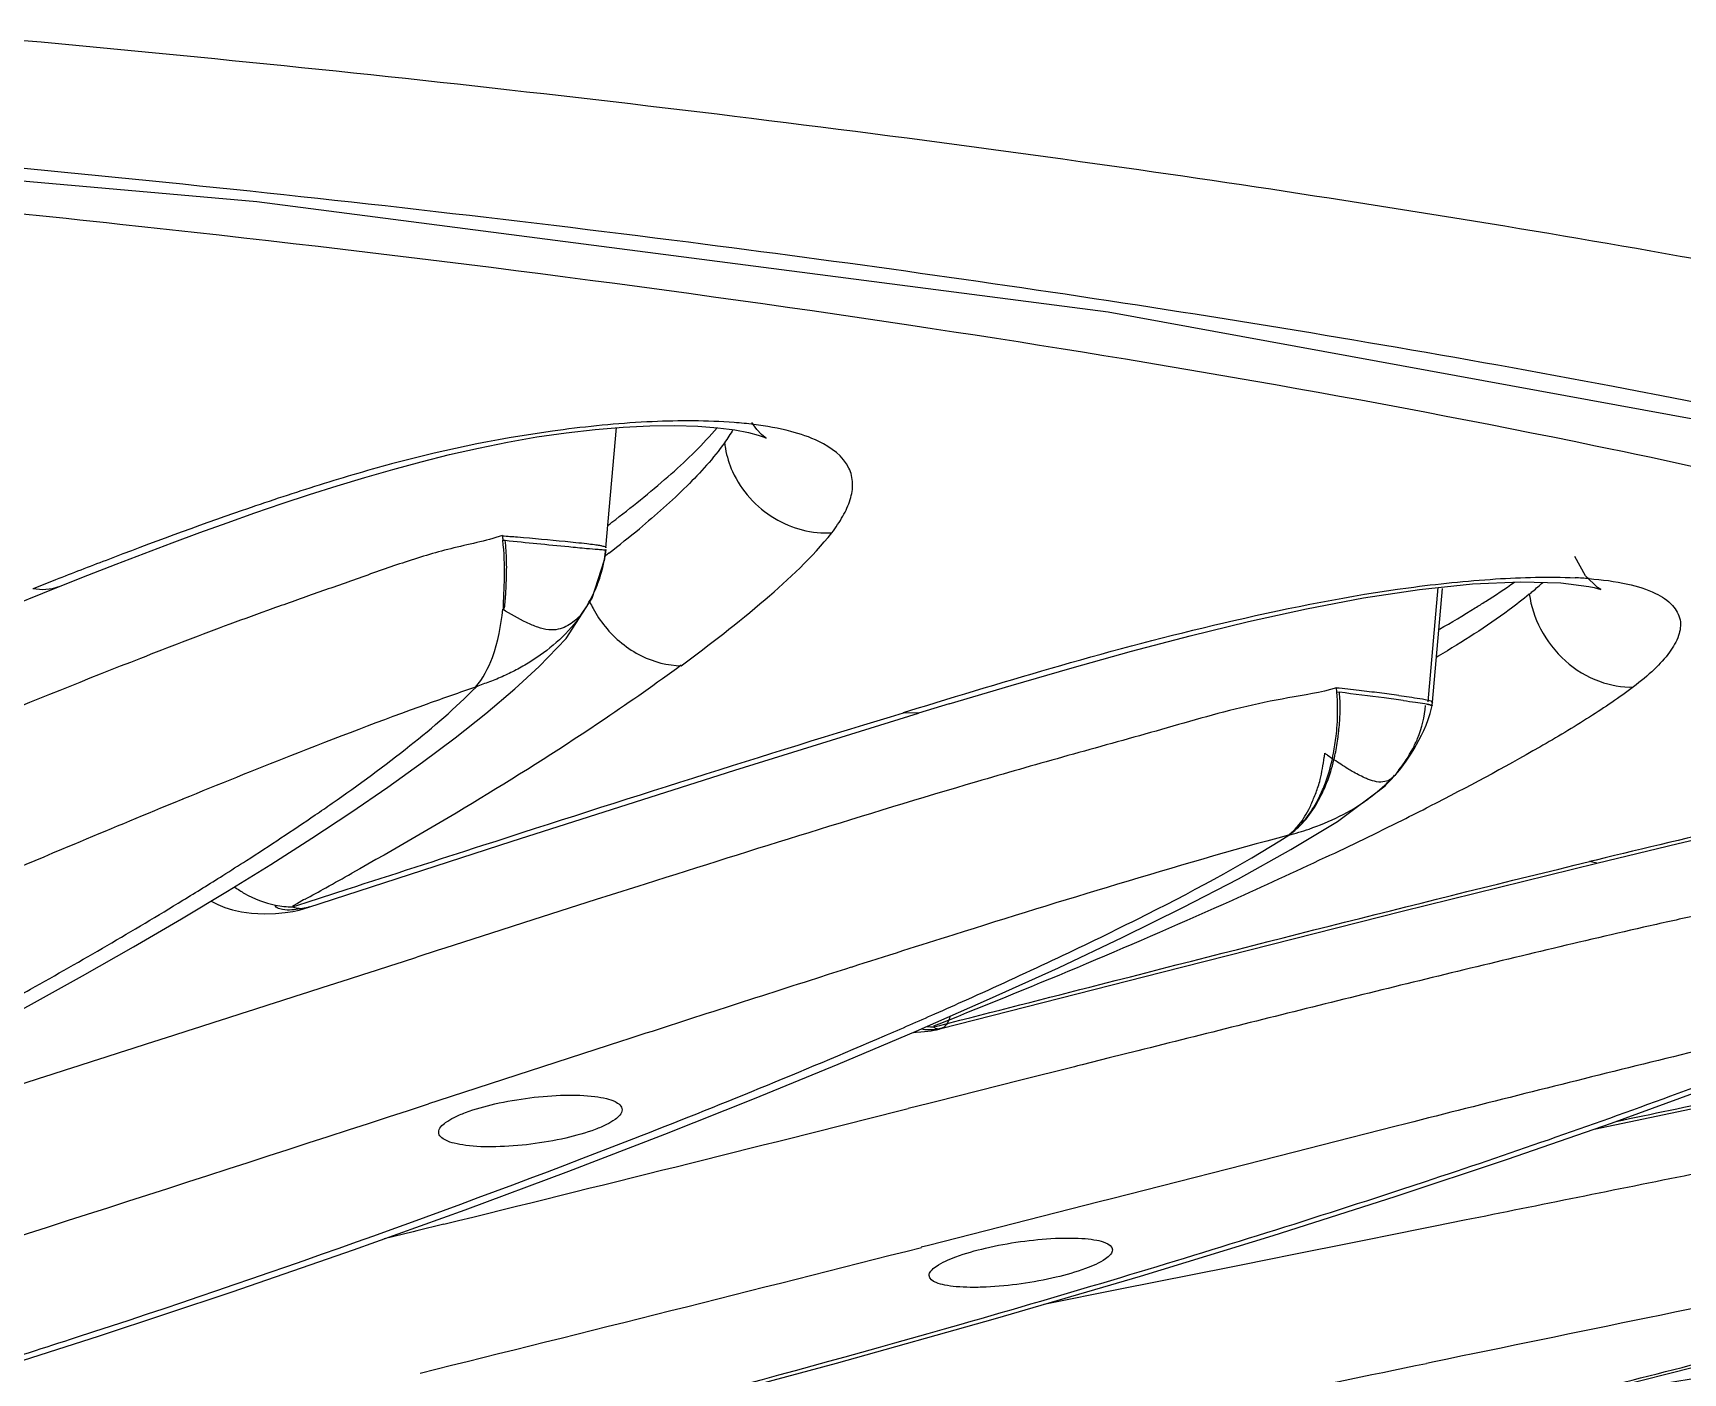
# Model space of a CAD drawing. Header units: millimetres. Extents: x 601 to 1195, y -13 to 407.
# Drawn here: x 772.009 to 776.058, y 299.226 to 302.515 of the extents above; entities that cross this region are included whole.
import ezdxf

# ---------------------------------------------------------------- set-up
doc = ezdxf.new("R2010")
doc.units = ezdxf.units.MM
doc.header["$LTSCALE"] = 0.1

msp = doc.modelspace()

# ---------------------------------------------------------------- linework, layer by layer
for p, q in [((773.4151, 301.2516), (773.4413, 301.5467)), ((773.162, 301.2708), (773.1681, 301.2701)), ((773.4144, 301.2476), (773.4107, 301.2197)), ((773.4142, 301.247), (773.4145, 301.2472)), ((773.4145, 301.2472), (773.4148, 301.2479)), ((773.3816, 301.128), (773.4107, 301.2197)), ((773.41, 301.2175), (773.4112, 301.2232)), ((773.4224, 301.2389), (773.4138, 301.2323)), ((772.0645, 301.173), (772.0092, 301.1513)), ((771.6695, 300.9933), (772.0716, 301.1559)), ((773.3173, 301.029), (773.3816, 301.128)), ((775.4561, 301.1543), (775.4319, 300.8738)), ((775.4436, 300.8727), (775.4683, 301.1518)), ((773.2509, 300.9608), (773.3173, 301.029)), ((773.1916, 300.9058), (773.2509, 300.9608)), ((775.4576, 300.9858), (775.4537, 300.9835)), ((773.1207, 300.8451), (773.1916, 300.9058)), ((775.2085, 300.898), (775.2076, 300.9077)), ((775.2085, 300.898), (775.2151, 300.8971)), ((773.7317, 300.7063), (774.1824, 300.8458)), ((774.1452, 300.8478), (774.1786, 300.8579)), ((774.1823, 300.8458), (774.1453, 300.847)), ((774.257, 300.8684), (774.1823, 300.8458)), ((775.3856, 300.7378), (775.392, 300.7479)), ((775.34, 300.6811), (775.3513, 300.6929)), ((775.3609, 300.7065), (775.3513, 300.6929)), ((775.2099, 300.5797), (775.3272, 300.6673)), ((775.3077, 300.6525), (775.3262, 300.6688)), ((772.3531, 300.6251), (772.3223, 300.6124)), ((772.3764, 300.6346), (772.3531, 300.6251)), ((772.6932, 300.539), (772.7891, 300.6022)), ((775.0959, 300.5112), (775.2099, 300.5797)), ((772.5924, 300.4746), (772.6932, 300.539)), ((772.4861, 300.4087), (772.5924, 300.4746)), ((775.3692, 300.3598), (775.8469, 300.4777)), ((775.845, 300.4855), (775.8287, 300.4816)), ((775.8469, 300.4777), (775.8287, 300.4816)), ((772.3739, 300.3413), (772.4861, 300.4087)), ((772.6823, 300.3822), (772.7145, 300.3926)), ((772.7145, 300.3926), (772.7804, 300.414)), ((773.4279, 300.3999), (773.3914, 300.3883)), ((773.496, 300.4216), (773.4279, 300.3999)), ((773.5117, 300.4265), (773.496, 300.4216)), ((772.6582, 300.3791), (772.6461, 300.3726)), ((772.6463, 300.3705), (772.6618, 300.3755)), ((772.6733, 300.3875), (772.6582, 300.3791)), ((772.6618, 300.3755), (772.6823, 300.3822)), ((772.6833, 300.3691), (772.6654, 300.366)), ((772.6766, 300.3893), (772.6733, 300.3875)), ((772.6752, 300.3662), (772.6856, 300.3699)), ((772.6869, 300.3704), (772.6833, 300.3691)), ((773.3914, 300.3883), (773.2131, 300.3313)), ((773.1574, 300.3134), (773.0194, 300.2691)), ((773.2131, 300.3313), (773.1574, 300.3134)), ((773.0037, 300.2641), (772.9512, 300.2472)), ((773.0194, 300.2691), (773.0037, 300.2641)), ((773.937, 300.1966), (773.9314, 300.1948)), ((773.9603, 300.2041), (773.937, 300.1966)), ((774.0029, 300.2177), (773.9603, 300.2041)), ((774.0166, 300.2221), (774.0029, 300.2177)), ((774.1767, 300.0656), (774.3564, 300.1445)), ((774.2322, 300.0829), (774.2191, 300.0777)), ((774.2195, 300.0759), (774.2345, 300.0797)), ((774.2363, 300.0716), (774.2299, 300.0707)), ((774.2324, 300.0704), (774.2372, 300.0717)), ((774.2351, 300.0714), (774.2335, 300.0714)), ((774.2372, 300.0717), (774.2375, 300.0718)), ((773.4536, 300.0408), (773.0024, 299.8942)), ((773.9849, 299.9841), (774.1767, 300.0656)), ((774.6503, 299.9996), (774.5833, 299.9827)), ((774.7203, 300.0172), (774.6503, 299.9996)), ((774.5651, 299.9782), (774.4296, 299.944)), ((774.5722, 299.98), (774.5651, 299.9782)), ((774.5833, 299.9827), (774.5722, 299.98)), ((774.4296, 299.944), (774.2269, 299.893)), ((773.0024, 299.8942), (772.9797, 299.8868)), ((774.2076, 299.8881), (774.1564, 299.8753)), ((774.2269, 299.893), (774.2076, 299.8881)), ((775.3508, 299.8313), (775.1722, 299.7858)), ((775.3778, 299.8382), (775.3508, 299.8313)), ((775.3975, 299.8432), (775.3778, 299.8382)), ((775.1722, 299.7858), (775.105, 299.7687)), ((775.105, 299.7687), (774.6559, 299.654)), ((775.3932, 299.6857), (775.4263, 299.6967)), ((774.6258, 299.6463), (774.2067, 299.5394)), ((774.6559, 299.654), (774.6258, 299.6463)), ((775.0527, 299.5643), (775.3519, 299.6598)), ((773.0174, 299.5916), (772.9506, 299.5752)), ((775.4502, 299.5868), (775.3159, 299.5597)), ((775.522, 299.6012), (775.4502, 299.5868)), ((772.9423, 299.5732), (772.8709, 299.5556)), ((772.9506, 299.5752), (772.9423, 299.5732)), ((774.727, 299.4645), (775.0527, 299.5643)), ((775.2269, 299.5418), (775.1238, 299.521)), ((775.308, 299.5581), (775.2269, 299.5418)), ((775.3159, 299.5597), (775.308, 299.5581)), ((774.2067, 299.5394), (774.189, 299.5349)), ((775.1238, 299.521), (775.0178, 299.4998)), ((774.3713, 299.36), (774.727, 299.4645)), ((774.9455, 299.4853), (774.677, 299.4318)), ((774.9982, 299.4959), (774.9455, 299.4853)), ((775.0178, 299.4998), (774.9982, 299.4959)), ((774.677, 299.4318), (774.49, 299.3948)), ((771.8152, 299.2039), (772.1725, 299.3174)), ((775.4477, 299.254), (775.4289, 299.2501))]:
    msp.add_line(p, q)
for points in [[(758.2401, 302.2278), (760.5613, 302.3807), (762.9754, 302.4614), (765.4342, 302.477), (767.8921, 302.4269), (770.2831, 302.3018), (772.5583, 302.1014), (774.6471, 301.8305)], [(774.6471, 301.8305), (776.4896, 301.494), (778.0149, 301.1028), (779.1228, 300.6901)], [(772.0715, 301.1559), (772.1437, 301.1843), (772.2134, 301.2115), (772.2823, 301.238), (772.3505, 301.2638), (772.4184, 301.289), (772.4859, 301.3134), (772.5533, 301.3372), (772.6206, 301.3601), (772.688, 301.3823), (772.7557, 301.4038), (772.8235, 301.4245), (772.892, 301.4443), (772.9613, 301.463), (773.0313, 301.4806), (773.1021, 301.4967), (773.1736, 301.5112), (773.2457, 301.5238), (773.3177, 301.5343), (773.3886, 301.5424), (773.4574, 301.548), (773.5231, 301.5511), (773.5845, 301.5517), (773.6405, 301.55), (773.6899, 301.5463), (773.7317, 301.5409), (773.7649, 301.5345), (773.7888, 301.5282)], [(773.8053, 301.5222), (773.8081, 301.5209), (773.8055, 301.5226), (773.7971, 301.5295), (773.7852, 301.5424), (773.7733, 301.5594)], [(773.7888, 301.5282), (773.8031, 301.5232), (773.8053, 301.5222)], [(773.4112, 301.2232), (773.4123, 301.2293), (773.4133, 301.2359), (773.4143, 301.2429), (773.4147, 301.2471)], [(773.4006, 301.1825), (773.4018, 301.1863), (773.4032, 301.1908), (773.4046, 301.1957), (773.406, 301.2009), (773.4074, 301.2062), (773.4087, 301.2116), (773.41, 301.2173), (773.41, 301.2175)], [(775.8404, 301.1543), (775.8567, 301.1495), (775.8484, 301.1546), (775.8192, 301.1829), (775.7926, 301.2302)], [(775.4114, 301.1497), (775.5419, 301.163), (775.66, 301.1682), (775.7581, 301.1656), (775.8273, 301.1571), (775.8404, 301.1543)], [(774.257, 300.8684), (774.4097, 300.9141), (774.5588, 300.9574), (774.7051, 300.998), (774.8491, 301.0358), (774.9918, 301.0707), (775.1338, 301.1021), (775.2742, 301.1289), (775.4114, 301.1497)], [(772.7891, 300.6022), (772.8798, 300.6642), (772.9653, 300.7253), (773.0454, 300.7854), (773.1207, 300.8451)], [(775.4276, 300.8163), (775.433, 300.8301), (775.4378, 300.845), (775.4417, 300.8611), (775.4425, 300.8651)], [(775.4424, 300.8649), (775.4428, 300.867), (775.4433, 300.8702), (775.4436, 300.8728)], [(775.392, 300.7479), (775.3982, 300.7583), (775.4042, 300.769), (775.4102, 300.78), (775.4161, 300.7915), (775.4219, 300.8035), (775.4276, 300.8163)], [(775.3655, 300.7097), (775.3724, 300.7187), (775.3791, 300.7281), (775.3856, 300.7378)], [(772.6834, 300.3691), (773.1852, 300.5317), (773.7317, 300.7063)], [(775.3077, 300.6525), (775.3132, 300.657), (775.3197, 300.6626), (775.3286, 300.6704), (775.34, 300.6811)], [(775.3513, 300.6929), (775.3585, 300.7011), (775.3655, 300.7097)], [(775.8469, 300.4777), (776.0464, 300.5257), (776.1864, 300.5585), (776.3229, 300.5895), (776.4562, 300.6183), (776.5862, 300.6449), (776.7131, 300.6689), (776.8366, 300.69), (776.9552, 300.7074)], [(774.3564, 300.1445), (774.5253, 300.2212), (774.6835, 300.2959), (774.8307, 300.3686), (774.967, 300.4395), (775.0959, 300.5112)], [(772.4463, 300.3848), (772.4478, 300.3839), (772.463, 300.376), (772.48, 300.369), (772.499, 300.3631)], [(772.499, 300.3631), (772.5204, 300.3584), (772.5457, 300.355), (772.576, 300.3535)], [(772.576, 300.3535), (772.6041, 300.3543), (772.6283, 300.3566), (772.647, 300.3595), (772.6622, 300.3627), (772.6752, 300.3662)], [(774.2367, 300.0716), (774.7789, 300.2101), (775.3692, 300.3598)], [(771.8579, 300.0527), (771.9979, 300.1279), (772.1302, 300.201), (772.2554, 300.2721), (772.3739, 300.3413)], [(775.84, 299.8252), (776.3515, 299.9324), (776.8354, 300.033), (777.2888, 300.1254), (777.7165, 300.2082), (778.046, 300.2636)], [(774.1694, 300.0624), (774.1767, 300.0628), (774.1874, 300.0635), (774.1967, 300.0644), (774.2053, 300.0654), (774.2131, 300.0665), (774.2202, 300.0677), (774.2266, 300.069), (774.2324, 300.0704)], [(774.2375, 300.0718), (774.2373, 300.0718), (774.2363, 300.0716)], [(775.3519, 299.6598), (775.6276, 299.7516), (775.8824, 299.8399), (776.1176, 299.9254), (776.3341, 300.0084), (776.5377, 300.0923)], [(773.3236, 299.7217), (773.5597, 299.8125), (773.7796, 299.8998), (773.9849, 299.9841)], [(772.1725, 299.3174), (772.4976, 299.4255), (772.7954, 299.5286), (773.0697, 299.6272), (773.3236, 299.7217)], [(775.2799, 299.0438), (775.7702, 299.1611), (776.2095, 299.2725), (776.6057, 299.3788), (776.9645, 299.4806), (777.2895, 299.5792)], [(772.5185, 298.8814), (773.0649, 299.0116), (773.5481, 299.1342), (773.9806, 299.2502), (774.3713, 299.36)]]:
    msp.add_lwpolyline(points)
for centre, radius, start, end in [((773.6522, 300.5511), 1.0111, 82.8518, 85.6049), ((773.9315, 301.535), 0.2267, 186.3976, 189.9699), ((773.9437, 301.5373), 0.2392, 190.0151, 204.3158), ((771.2498, 304.1582), 3.5833, 307.2866, 307.662), ((771.65, 303.5332), 2.8992, 307.6873, 309.5807), ((775.4942, 301.5183), 2.3453, 185.7948, 186.0591), ((777.1453, 340.2451), 39.1774, 264.17337, 264.40198), ((779.6153, 281.8735), 20.724, 111.00066, 111.3675), ((773.1014, 301.2768), 0.3145, 342.3222, 346.4546), ((773.1115, 301.2743), 0.3041, 346.4642, 349.657), ((773.0873, 301.2814), 0.3294, 336.3944, 342.3067), ((775.7416, 300.0845), 1.095, 85.4985, 87.2945), ((773.06, 301.2942), 0.3596, 323.641, 331.659), ((773.0697, 301.289), 0.3485, 331.6561, 336.4006), ((773.8655, 303.8219), 3.1964, 299.9339, 301.7657), ((773.361, 284.1079), 16.9009, 83.53787, 83.72746), ((772.6737, 280.5053), 20.5496, 82.5879, 82.89599), ((774.4992, 294.204), 6.7409, 83.06236, 83.49292), ((774.8247, 296.8535), 4.0714, 82.4352, 83.1051), ((774.1174, 291.6345), 9.3272, 82.27132, 82.5629), ((775.103, 300.9118), 0.3297, 321.4726, 332.288), ((780.3482, 281.1972), 21.0087, 111.52133, 112.29991), ((773.7107, 300.9799), 1.4869, 350.6163, 351.0017), ((776.0106, 301.9024), 1.423, 234.2556, 234.5616), ((775.8597, 301.6896), 1.1621, 234.5414, 235.5113), ((775.0744, 300.9364), 0.3674, 313.2541, 318.6841), ((775.0208, 300.9975), 0.4487, 306.025, 307.075), ((775.0298, 300.9858), 0.4339, 307.0634, 309.8225), ((769.6839, 305.0064), 5.344, 304.3826, 304.9213), ((771.5044, 308.3508), 8.6758, 296.45472, 296.95411), ((770.7809, 309.8089), 10.3036, 295.2713, 296.44451), ((767.7454, 307.956), 8.8739, 301.83346, 302.20645), ((766.2708, 312.0854), 13.3354, 298.96052, 299.27204), ((767.5668, 308.2436), 9.2124, 301.47637, 301.83353), ((765.7693, 312.9912), 14.3708, 298.72786, 298.96132), ((791.7993, 244.5889), 58.4061, 107.466621, 107.725979), ((611.3786, 802.0454), 527.1689, 287.726767, 287.847889), ((815.7636, 169.6167), 137.1152, 107.763465, 107.973253), ((768.182, 313.7822), 14.9489, 293.83206, 294.15812), ((767.8573, 314.5183), 15.7535, 293.33977, 293.83057), ((774.226, 300.2491), 0.1733, 262.5573, 267.7951), ((766.4516, 317.8396), 19.3599, 291.29736, 293.26512), ((697.3425, 532.1969), 244.3132, 287.646475, 288.034583), ((716.7928, 527.7943), 235.0269, 283.840873, 284.12702), ((764.1937, 323.6886), 25.6296, 288.00439, 291.25118), ((766.7535, 325.9345), 27.6341, 286.66503, 288.21881), ((728.5629, 478.8262), 185.0058, 283.884988, 284.277589), ((765.1829, 331.1667), 33.097, 285.96553, 286.67217), ((764.5928, 333.2728), 35.2841, 283.75445, 285.94624), ((763.7023, 325.177), 27.1969, 287.51117, 288.01986), ((767.1604, 333.9585), 35.8396, 283.42893, 284.50536), ((733.339, 504.435), 209.4574, 281.47193, 281.592368)]:
    msp.add_arc(centre, radius, start, end)
for points, knots in [([(781.4216, 300.4848), (781.3615, 300.6171), (781.211, 300.8058), (780.9535, 301.0223), (780.5912, 301.2688), (780.0071, 301.5604), (779.1555, 301.8821), (778.1145, 302.1861), (776.3713, 302.5885), (774.3864, 302.9018), (772.1903, 303.1464), (770.338, 303.3015), (768.3831, 303.411), (766.3589, 303.471), (764.3034, 303.4837), (761.6125, 303.4382), (759.6125, 303.3303), (758.3023, 303.222)], [0, 0, 0, 0, 0.018393, 0.029661, 0.042617, 0.073719, 0.112006, 0.15771, 0.210843, 0.338317, 0.411693, 0.490465, 0.573513, 0.659442, 0.7467, 0.833621, 1, 1, 1, 1]), ([(780.284, 298.7453), (780.4267, 298.8231), (780.6765, 298.9769), (780.9755, 299.2391), (781.129, 299.4798), (781.1736, 299.67), (781.1723, 299.858), (781.0762, 300.1043), (780.8882, 300.3164), (780.6869, 300.4831), (780.4174, 300.667), (779.9955, 300.8891), (779.3894, 301.1375), (778.6603, 301.3778), (777.809, 301.6071), (776.441, 301.9118), (774.4459, 302.2404), (772.7676, 302.4262), (771.8589, 302.508)], [0, 0, 0, 0, 0.04264, 0.076686, 0.103723, 0.115743, 0.127516, 0.152575, 0.18297, 0.200975, 0.221126, 0.268465, 0.325749, 0.392874, 0.469781, 0.557028, 0.76059, 1, 1, 1, 1]), ([(767.7208, 302.3543), (768.116, 302.3408), (768.8954, 302.3072), (770.0443, 302.2402), (771.1501, 302.1553), (772.52, 302.0206), (774.0824, 301.8242), (775.2863, 301.6173), (775.8432, 301.5024)], [0, 0, 0, 0, 0.1451, 0.286256, 0.42227, 0.552039, 0.791322, 1, 1, 1, 1]), ([(770.967, 302.2722), (771.8523, 302.2024), (773.4983, 302.0392), (775.1342, 301.7903), (775.8864, 301.6485)], [0, 0, 0, 0, 0.537057, 1, 1, 1, 1]), ([(775.8864, 301.6485), (776.5186, 301.5294), (777.4074, 301.3355), (778.494, 301.0067), (778.9546, 300.8333), (779.1628, 300.7436)], [0, 0, 0, 0, 0.566894, 0.800227, 1, 1, 1, 1]), ([(773.7296, 301.5592), (773.6629, 301.5644), (773.5224, 301.5642), (773.2401, 301.5376), (772.9628, 301.4816), (772.7027, 301.4039), (772.4687, 301.3262), (772.2989, 301.2634), (772.1883, 301.2209)], [0, 0, 0, 0, 0.126409, 0.264318, 0.53465, 0.658487, 0.776371, 1, 1, 1, 1]), ([(773.4392, 301.3216), (773.4857, 301.3575), (773.5726, 301.428), (773.6537, 301.5057), (773.6877, 301.5465)], [0, 0, 0, 0, 0.525604, 1, 1, 1, 1]), ([(773.9695, 301.2885), (773.9793, 301.3017), (773.9968, 301.3276), (774.0158, 301.3681), (774.0231, 301.4092), (774.0092, 301.4689), (773.9458, 301.5135), (773.8632, 301.5407), (773.8084, 301.5505), (773.778, 301.5543)], [0, 0, 0, 0, 0.112671, 0.214301, 0.30586, 0.394655, 0.620909, 0.788994, 1, 1, 1, 1]), ([(773.7061, 301.5097), (773.6789, 301.4714), (773.6117, 301.3977), (773.5374, 301.332), (773.4973, 301.2987)], [0, 0, 0, 0, 0.474258, 1, 1, 1, 1]), ([(775.8432, 301.5024), (776.1977, 301.4293), (776.8544, 301.2796), (777.5024, 301.0945), (777.7984, 300.9973)], [0, 0, 0, 0, 0.537412, 1, 1, 1, 1]), ([(773.7257, 301.4388), (773.7468, 301.392), (773.8183, 301.3125), (773.9212, 301.2859), (773.9695, 301.2885)], [0, 0, 0, 0, 0.515005, 1, 1, 1, 1]), ([(773.5999, 300.9624), (773.6699, 301.0145), (773.8005, 301.1145), (773.9209, 301.2284), (773.9695, 301.2885)], [0, 0, 0, 0, 0.530317, 1, 1, 1, 1]), ([(773.1609, 301.2816), (773.1194, 301.2683), (773.0358, 301.2523), (772.9164, 301.2157), (772.8033, 301.1752), (772.6928, 301.1364), (772.5848, 301.0981), (772.4447, 301.0471), (772.2087, 300.9559), (771.881, 300.8242), (771.6231, 300.7159), (771.4964, 300.6623)], [0, 0, 0, 0, 0.073482, 0.143185, 0.210585, 0.276341, 0.340734, 0.404003, 0.527922, 0.767792, 1, 1, 1, 1]), ([(773.1609, 301.2815), (773.1733, 301.2804), (773.2247, 301.2761), (773.2762, 301.2717), (773.3152, 301.2678)], [0, 0, 0, 0, 0.240706, 1, 1, 1, 1]), ([(773.1638, 301.1007), (773.1634, 301.1267), (773.1681, 301.1833), (773.1653, 301.2402), (773.162, 301.2708)], [0, 0, 0, 0, 0.457482, 1, 1, 1, 1]), ([(773.1637, 301.0997), (773.164, 301.1025), (773.167, 301.1063), (773.167, 301.1124), (773.1677, 301.1186), (773.1683, 301.1265), (773.1693, 301.1394), (773.1702, 301.156), (773.1714, 301.1843), (773.1718, 301.2224), (773.1698, 301.2537), (773.1681, 301.2701)], [0, 0, 0, 0, 0.049537, 0.076754, 0.104152, 0.159527, 0.21574, 0.331079, 0.451345, 0.710905, 1, 1, 1, 1]), ([(773.3152, 301.2678), (773.3328, 301.266), (773.3567, 301.2635), (773.3848, 301.2602), (773.3979, 301.2582), (773.4064, 301.2564), (773.4112, 301.255), (773.4148, 301.2544), (773.4152, 301.2524), (773.4151, 301.2517)], [0, 0, 0, 0, 0.516184, 0.702295, 0.825229, 0.904022, 0.952026, 0.978101, 1, 1, 1, 1]), ([(773.3236, 301.2546), (773.3383, 301.2532), (773.3622, 301.2512), (773.3909, 301.2478), (773.406, 301.2479), (773.4126, 301.2462), (773.4142, 301.247)], [0, 0, 0, 0, 0.487333, 0.795837, 0.942189, 1, 1, 1, 1]), ([(774.1786, 300.8579), (774.304, 300.8959), (774.5612, 300.9747), (774.9622, 301.0789), (775.3109, 301.1484), (775.5915, 301.1773), (775.7284, 301.1814), (775.7933, 301.1783)], [0, 0, 0, 0, 0.237692, 0.488304, 0.751951, 0.882017, 1, 1, 1, 1]), ([(775.5483, 301.1043), (775.5567, 301.1095), (775.5892, 301.13), (775.6213, 301.1511), (775.6448, 301.1675)], [0, 0, 0, 0, 0.256669, 1, 1, 1, 1]), ([(775.6809, 301.138), (775.6838, 301.1404), (775.6951, 301.1498), (775.7061, 301.1594), (775.7141, 301.1669)], [0, 0, 0, 0, 0.256467, 1, 1, 1, 1]), ([(775.8276, 301.1761), (775.8594, 301.1736), (775.915, 301.1668), (775.9855, 301.1455), (776.0321, 301.1157), (776.0554, 301.076), (776.0488, 301.0326), (776.0244, 300.9918), (775.9861, 300.95), (775.9544, 300.924), (775.9368, 300.9106)], [0, 0, 0, 0, 0.205157, 0.359259, 0.469616, 0.554334, 0.637444, 0.736939, 0.857699, 1, 1, 1, 1]), ([(775.6809, 301.138), (775.6648, 301.1246), (775.5935, 301.0694), (775.517, 301.0211), (775.4576, 300.9858)], [0, 0, 0, 0, 0.232854, 1, 1, 1, 1]), ([(775.6809, 301.138), (775.685, 301.1084), (775.7052, 301.0472), (775.7651, 300.9704), (775.8468, 300.92), (775.9085, 300.9092), (775.9368, 300.9102)], [0, 0, 0, 0, 0.241314, 0.508794, 0.770767, 1, 1, 1, 1]), ([(773.3496, 301.081), (773.3331, 301.0585), (773.2955, 301.0179), (773.2405, 300.9778), (773.1949, 300.9516), (773.1603, 300.9352), (773.1265, 300.921), (773.1033, 300.9141), (773.0935, 300.9084)], [0, 0, 0, 0, 0.267594, 0.524746, 0.648433, 0.770686, 0.891273, 1, 1, 1, 1]), ([(773.0949, 300.9098), (773.1135, 300.9308), (773.1458, 300.9931), (773.1577, 301.0609), (773.1618, 301.101)], [0, 0, 0, 0, 0.410734, 1, 1, 1, 1]), ([(773.3483, 301.0821), (773.3392, 301.0726), (773.3232, 301.0599), (773.297, 301.0504), (773.273, 301.0496), (773.2469, 301.0565), (773.2088, 301.0727), (773.1807, 301.089), (773.1618, 301.101)], [0, 0, 0, 0, 0.190658, 0.287966, 0.399921, 0.53165, 0.675734, 1, 1, 1, 1]), ([(773.3756, 301.1185), (773.378, 301.1132), (773.3886, 301.092), (773.4018, 301.0722), (773.4131, 301.0583)], [0, 0, 0, 0, 0.244338, 1, 1, 1, 1]), ([(773.4131, 301.0583), (773.4372, 301.0287), (773.4945, 300.9816), (773.5664, 300.9627), (773.5999, 300.9624)], [0, 0, 0, 0, 0.533134, 1, 1, 1, 1]), ([(773.5998, 300.9633), (773.5384, 300.9185), (773.2772, 300.7354), (773.0031, 300.5715), (772.7913, 300.4528)], [0, 0, 0, 0, 0.238338, 1, 1, 1, 1]), ([(773.0949, 300.9099), (773.0554, 300.8964), (772.9032, 300.8428), (772.7525, 300.785), (772.6412, 300.7411)], [0, 0, 0, 0, 0.258658, 1, 1, 1, 1]), ([(772.743, 300.6246), (772.808, 300.67), (772.9305, 300.7594), (773.0457, 300.8585), (773.0965, 300.9099)], [0, 0, 0, 0, 0.523055, 1, 1, 1, 1]), ([(775.2076, 300.9077), (775.1687, 300.8965), (775.0895, 300.8844), (774.9735, 300.8606), (774.8615, 300.8297), (774.7517, 300.7982), (774.6431, 300.7679), (774.5005, 300.7284), (774.2566, 300.6585), (773.9156, 300.5538), (773.6452, 300.4689), (773.5117, 300.4265)], [0, 0, 0, 0, 0.068762, 0.135805, 0.20152, 0.26625, 0.330158, 0.393344, 0.517945, 0.761684, 1, 1, 1, 1]), ([(775.207, 300.7898), (775.208, 300.7985), (775.2113, 300.8345), (775.2111, 300.8708), (775.2085, 300.898)], [0, 0, 0, 0, 0.244134, 1, 1, 1, 1]), ([(775.2165, 300.8427), (775.2167, 300.8471), (775.2171, 300.8652), (775.2163, 300.8834), (775.2151, 300.8971)], [0, 0, 0, 0, 0.240474, 1, 1, 1, 1]), ([(775.3606, 300.8895), (775.3778, 300.8872), (775.4039, 300.8831), (775.4304, 300.8792), (775.439, 300.876)], [0, 0, 0, 0, 0.653011, 1, 1, 1, 1]), ([(775.9368, 300.9106), (775.902, 300.8843), (775.8262, 300.8332), (775.6602, 300.734), (775.5279, 300.6637), (775.437, 300.6174)], [0, 0, 0, 0, 0.225745, 0.47211, 1, 1, 1, 1]), ([(772.7804, 300.414), (772.8913, 300.4499), (773.3453, 300.5972), (773.8001, 300.7423), (774.1453, 300.847)], [0, 0, 0, 0, 0.244227, 1, 1, 1, 1]), ([(775.2117, 300.7877), (775.2123, 300.7921), (775.2145, 300.8104), (775.216, 300.8288), (775.2165, 300.8427)], [0, 0, 0, 0, 0.239751, 1, 1, 1, 1]), ([(775.3718, 300.8769), (775.3818, 300.8755), (775.3993, 300.8731), (775.4213, 300.87), (775.4343, 300.8673), (775.4407, 300.8667), (775.442, 300.8657)], [0, 0, 0, 0, 0.426534, 0.746063, 0.929349, 1, 1, 1, 1]), ([(775.3948, 300.7585), (775.3992, 300.7668), (775.415, 300.8004), (775.4243, 300.8373), (775.4264, 300.865)], [0, 0, 0, 0, 0.252676, 1, 1, 1, 1]), ([(775.4404, 300.8645), (775.4398, 300.8647), (775.4366, 300.8663), (775.4331, 300.8677), (775.4302, 300.8676)], [0, 0, 0, 0, 0.185452, 1, 1, 1, 1]), ([(775.439, 300.876), (775.4398, 300.8757), (775.4413, 300.8751), (775.4437, 300.8739), (775.4436, 300.8728)], [0, 0, 0, 0, 0.418629, 1, 1, 1, 1]), ([(775.4425, 300.865), (775.4424, 300.8647), (775.4416, 300.8642), (775.4409, 300.8644), (775.4404, 300.8645)], [0, 0, 0, 0, 0.352364, 1, 1, 1, 1]), ([(775.442, 300.8657), (775.4422, 300.8656), (775.4424, 300.8654), (775.4425, 300.8651), (775.4425, 300.865)], [0, 0, 0, 0, 0.579276, 1, 1, 1, 1]), ([(775.1977, 300.7341), (775.1987, 300.7386), (775.2023, 300.757), (775.2053, 300.7756), (775.207, 300.7898)], [0, 0, 0, 0, 0.241994, 1, 1, 1, 1]), ([(775.2018, 300.7325), (775.2029, 300.737), (775.2068, 300.7552), (775.2098, 300.7737), (775.2117, 300.7877)], [0, 0, 0, 0, 0.24381, 1, 1, 1, 1]), ([(775.1628, 300.666), (775.1646, 300.6715), (775.1712, 300.695), (775.1747, 300.7192), (775.1777, 300.7375)], [0, 0, 0, 0, 0.237981, 1, 1, 1, 1]), ([(775.1737, 300.6579), (775.1762, 300.6636), (775.1861, 300.6884), (775.1935, 300.7142), (775.1977, 300.7341)], [0, 0, 0, 0, 0.234262, 1, 1, 1, 1]), ([(775.1762, 300.6568), (775.1787, 300.6625), (775.189, 300.6868), (775.197, 300.712), (775.2016, 300.7317)], [0, 0, 0, 0, 0.235186, 1, 1, 1, 1]), ([(775.2465, 300.7031), (775.2429, 300.7052), (775.2277, 300.7142), (775.2128, 300.724), (775.2016, 300.7317)], [0, 0, 0, 0, 0.234779, 1, 1, 1, 1]), ([(777.2745, 300.739), (777.1593, 300.7373), (776.9198, 300.7146), (776.4427, 300.6286), (776.0831, 300.5429), (775.845, 300.4855)], [0, 0, 0, 0, 0.237775, 0.494749, 1, 1, 1, 1]), ([(775.2863, 300.6833), (775.2831, 300.6846), (775.2694, 300.6903), (775.2564, 300.6974), (775.2465, 300.7031)], [0, 0, 0, 0, 0.234035, 1, 1, 1, 1]), ([(775.3513, 300.6929), (775.3449, 300.6858), (775.3237, 300.6721), (775.299, 300.6784), (775.2863, 300.6833)], [0, 0, 0, 0, 0.414436, 1, 1, 1, 1]), ([(775.0898, 300.5463), (775.0976, 300.5525), (775.1174, 300.5712), (775.1375, 300.6026), (775.152, 300.637), (775.1596, 300.6559), (775.1628, 300.666)], [0, 0, 0, 0, 0.211014, 0.570959, 0.776754, 1, 1, 1, 1]), ([(775.0898, 300.5463), (775.0983, 300.5523), (775.1345, 300.5825), (775.1594, 300.6244), (775.1737, 300.6579)], [0, 0, 0, 0, 0.222826, 1, 1, 1, 1]), ([(775.0898, 300.5463), (775.0984, 300.5523), (775.1355, 300.5817), (775.1612, 300.6234), (775.1762, 300.6568)], [0, 0, 0, 0, 0.223624, 1, 1, 1, 1]), ([(772.3223, 300.6124), (772.2412, 300.579), (771.9259, 300.4474), (771.612, 300.3127), (771.3791, 300.2119)], [0, 0, 0, 0, 0.256944, 1, 1, 1, 1]), ([(772.4749, 300.4476), (772.4943, 300.4598), (772.5705, 300.5082), (772.646, 300.5579), (772.7017, 300.5961)], [0, 0, 0, 0, 0.253283, 1, 1, 1, 1]), ([(775.0898, 300.5463), (775.1068, 300.5508), (775.1753, 300.5712), (775.2411, 300.6029), (775.2848, 300.6346)], [0, 0, 0, 0, 0.246054, 1, 1, 1, 1]), ([(775.0898, 300.5463), (774.9492, 300.5089), (774.6751, 300.4285), (774.4023, 300.344), (774.2687, 300.302)], [0, 0, 0, 0, 0.509595, 1, 1, 1, 1]), ([(774.2999, 300.1425), (774.441, 300.2058), (774.7092, 300.3314), (774.9714, 300.4705), (775.0909, 300.5463)], [0, 0, 0, 0, 0.52217, 1, 1, 1, 1]), ([(775.1796, 300.4914), (775.1039, 300.4557), (774.7915, 300.3118), (774.474, 300.1792), (774.2322, 300.0829)], [0, 0, 0, 0, 0.243234, 1, 1, 1, 1]), ([(774.2345, 300.0797), (774.3653, 300.113), (774.8963, 300.249), (775.4274, 300.3843), (775.8288, 300.4816)], [0, 0, 0, 0, 0.246367, 1, 1, 1, 1]), ([(776.7443, 300.4801), (776.7004, 300.4691), (776.6102, 300.4608), (776.4776, 300.4369), (776.3473, 300.4065), (776.2179, 300.3773), (776.0892, 300.3489), (775.9192, 300.3112), (775.709, 300.2615), (775.4588, 300.201), (775.1294, 300.12), (774.8836, 300.0583), (774.7203, 300.0172)], [0, 0, 0, 0, 0.065309, 0.130241, 0.194612, 0.258502, 0.321947, 0.384992, 0.510049, 0.633907, 0.756763, 1, 1, 1, 1]), ([(772.5048, 300.4188), (772.5123, 300.4133), (772.5427, 300.3934), (772.5774, 300.3799), (772.6039, 300.3747)], [0, 0, 0, 0, 0.255815, 1, 1, 1, 1]), ([(771.8735, 300.0973), (771.9167, 300.1207), (772.0864, 300.2141), (772.2538, 300.3114), (772.377, 300.3868)], [0, 0, 0, 0, 0.254047, 1, 1, 1, 1]), ([(772.6043, 300.3726), (772.6041, 300.373), (772.6039, 300.3737), (772.6039, 300.3744), (772.604, 300.3747)], [0, 0, 0, 0, 0.507963, 1, 1, 1, 1]), ([(772.6388, 300.3626), (772.6308, 300.3625), (772.6192, 300.3632), (772.6058, 300.3686), (772.6043, 300.3726)], [0, 0, 0, 0, 0.648957, 1, 1, 1, 1]), ([(772.6654, 300.366), (772.6634, 300.3655), (772.6546, 300.3637), (772.6457, 300.3628), (772.6388, 300.3626)], [0, 0, 0, 0, 0.230341, 1, 1, 1, 1]), ([(775.8931, 299.8438), (776.0709, 299.8809), (776.4276, 299.9555), (776.9643, 300.0669), (777.4137, 300.1576), (777.7744, 300.2254), (777.9549, 300.257), (778.0452, 300.2702)], [0, 0, 0, 0, 0.248378, 0.498265, 0.749424, 0.875267, 1, 1, 1, 1]), ([(776.5774, 300.1294), (776.3771, 300.0864), (775.9836, 299.9911), (775.5912, 299.8924), (775.3975, 299.8432)], [0, 0, 0, 0, 0.506277, 1, 1, 1, 1]), ([(775.4263, 299.6967), (775.628, 299.7636), (775.9252, 299.8662), (776.3087, 300.0125), (776.4914, 300.0891), (776.5788, 300.1293)], [0, 0, 0, 0, 0.517616, 0.765775, 1, 1, 1, 1]), ([(774.2299, 300.0707), (774.2226, 300.0692), (774.2088, 300.0677), (774.1946, 300.0686), (774.1885, 300.0707)], [0, 0, 0, 0, 0.530758, 1, 1, 1, 1]), ([(774.2593, 300.1016), (774.2573, 300.0946), (774.2534, 300.0821), (774.2426, 300.0733), (774.2372, 300.0717)], [0, 0, 0, 0, 0.567252, 1, 1, 1, 1]), ([(777.7684, 300.0192), (777.7225, 300.0089), (777.627, 300.0045), (777.4858, 299.9826), (777.3445, 299.9552), (777.2028, 299.9295), (777.061, 299.9044), (776.8726, 299.87), (776.6382, 299.8244), (776.3577, 299.7694), (775.9858, 299.6949), (775.7073, 299.6386), (775.522, 299.6012)], [0, 0, 0, 0, 0.061825, 0.124634, 0.187659, 0.250697, 0.313682, 0.376584, 0.502077, 0.62715, 0.751817, 1, 1, 1, 1]), ([(773.0046, 299.8174), (773.0046, 299.8272), (773.0204, 299.8417), (773.0438, 299.8549), (773.0842, 299.872), (773.1461, 299.889), (773.228, 299.9032), (773.3103, 299.9095), (773.3731, 299.9081), (773.4146, 299.9007), (773.4382, 299.8939), (773.4546, 299.8815), (773.4546, 299.8727)], [0, 0, 0, 0, 0.060859, 0.110761, 0.173402, 0.329561, 0.509435, 0.688152, 0.84029, 0.89968, 0.945676, 1, 1, 1, 1]), ([(773.4546, 299.8727), (773.4546, 299.8629), (773.4387, 299.8484), (773.4154, 299.8351), (773.375, 299.818), (773.3131, 299.8009), (773.2311, 299.7867), (773.1489, 299.7805), (773.086, 299.7819), (773.0446, 299.7894), (773.0209, 299.7962), (773.0046, 299.8086), (773.0046, 299.8174)], [0, 0, 0, 0, 0.0609, 0.110839, 0.173484, 0.329636, 0.509488, 0.688174, 0.840289, 0.899657, 0.945665, 1, 1, 1, 1]), ([(777.5593, 299.6792), (777.3811, 299.6481), (777.0268, 299.5783), (776.3233, 299.4348), (775.7974, 299.3257), (775.4477, 299.254)], [0, 0, 0, 0, 0.252003, 0.502867, 1, 1, 1, 1]), ([(774.208, 299.4658), (774.208, 299.4696), (774.2129, 299.4788), (774.2346, 299.4959), (774.2803, 299.5154), (774.3498, 299.535), (774.4316, 299.55), (774.5021, 299.557), (774.5555, 299.5581), (774.5893, 299.5569), (774.6179, 299.553), (774.6408, 299.5477), (774.658, 299.5369), (774.658, 299.5287)], [0, 0, 0, 0, 0.024104, 0.060019, 0.172589, 0.329962, 0.511187, 0.690991, 0.772272, 0.843841, 0.903187, 0.948752, 1, 1, 1, 1]), ([(778.2951, 299.5417), (778.2455, 299.5383), (778.1441, 299.5341), (777.991, 299.5173), (777.8355, 299.4938), (777.6786, 299.4702), (777.5208, 299.4457), (777.3093, 299.4125), (776.938, 299.3529), (776.4069, 299.2649), (775.9816, 299.1954), (775.7687, 299.1608)], [0, 0, 0, 0, 0.058364, 0.119133, 0.180689, 0.242879, 0.305415, 0.36817, 0.494112, 0.746852, 1, 1, 1, 1]), ([(774.658, 299.5287), (774.658, 299.5248), (774.6531, 299.5156), (774.6313, 299.4985), (774.5856, 299.479), (774.5162, 299.4593), (774.4343, 299.4443), (774.3638, 299.4373), (774.3104, 299.4362), (774.2766, 299.4375), (774.248, 299.4415), (774.2251, 299.4468), (774.208, 299.4576), (774.208, 299.4658)], [0, 0, 0, 0, 0.024118, 0.060055, 0.172642, 0.329999, 0.511182, 0.690976, 0.772258, 0.843826, 0.903169, 0.948733, 1, 1, 1, 1])]:
    msp.add_open_spline(points, degree=3, knots=knots)
for points in [[(773.7268, 301.5418), (773.7205, 301.5308), (773.7135, 301.5201), (773.7061, 301.5097)], [(772.0716, 301.1559), (772.0521, 301.1482), (772.0296, 301.1472), (772.0091, 301.1513)], [(775.4436, 300.8728), (775.4435, 300.8717), (775.442, 300.8713), (775.4411, 300.871)], [(772.6039, 300.3747), (772.6179, 300.372), (772.6321, 300.3706), (772.6463, 300.3705)], [(772.6518, 300.3681), (772.6499, 300.3687), (772.6481, 300.3695), (772.6463, 300.3705)], [(772.6654, 300.366), (772.6608, 300.3661), (772.6562, 300.3667), (772.6518, 300.3681)], [(774.2221, 300.0733), (774.221, 300.074), (774.2201, 300.0749), (774.2193, 300.0759)], [(774.2299, 300.0707), (774.2271, 300.071), (774.2244, 300.0718), (774.2221, 300.0733)]]:
    msp.add_open_spline(points, degree=3)

doc.saveas('drawing.dxf')
